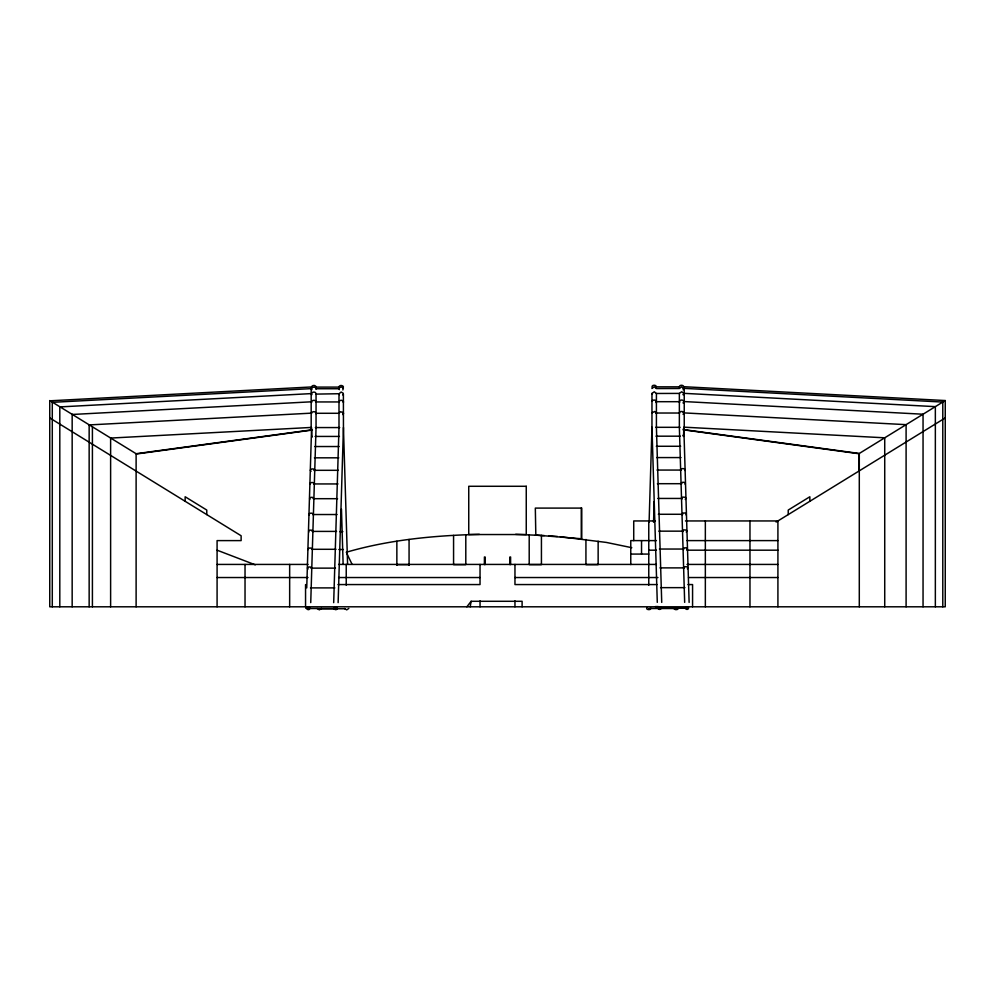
<?xml version="1.0" encoding="UTF-8"?>
<svg xmlns="http://www.w3.org/2000/svg" width="995" height="995" viewBox="0 0 995 995"><rect width="100%" height="100%" fill="white"/><g stroke="black" fill="none" stroke-linecap="round" stroke-linejoin="round"><path stroke-width="1.49" d="M306.734 587.908L311.597 427.626M310.738 602.622L316.049 427.514L316.049 393.659C315.776 390.911 310.34 391.993 311.92 394.617M333.686 602.647L338.996 427.626L338.996 393.784L341.161 392.03L343.35 393.323M338.126 602.622L343.449 427.514M649.101 522.114L651.961 427.489L651.961 393.411L652.235 394.356M653.553 522.251L654.175 501.617M683.814 427.614L683.553 436.482L682.943 435.325M315.987 387.478C316.509 384.655 310.975 384.791 311.684 387.602M315.987 389.132C316.559 385.985 310.204 386.756 311.92 389.654M315.987 394.107L338.996 393.721M343.387 394.207L343.449 427.738L347.578 563.954M315.987 402.316C316.485 399.542 311.012 399.679 311.684 402.428M343.387 402.465L343.35 401.458M311.597 413.335C311.746 410.947 316.385 411.159 315.987 413.646M338.996 413.335L340.588 411.719L343.113 412.614M343.387 413.845L343.35 412.801M311.957 437.141L311.92 436.32M314.271 484.279C314.607 481.841 309.47 481.903 309.98 484.354M313.823 499.017C314.209 496.405 308.276 496.928 309.768 499.428M470.212 606.801L471.12 601.291L522.101 601.291L522.101 606.801M313.35 514.85C313.599 512.549 308.624 512.587 309.047 514.912M312.84 531.716C313.139 529.278 307.356 529.713 308.773 532.076M312.293 549.588C312.455 547.461 307.666 547.461 307.99 549.638M651.961 388.485L654.25 386.794L656.414 388.56L679.374 388.498L681.65 386.794L683.814 388.61M679.635 387.652C677.968 383.859 686.164 385.003 683.13 388.1M683.814 388.56L683.13 389.791M651.961 393.51L654.25 391.781L656.414 393.535L656.414 427.365L661.725 602.398M684.672 602.361L679.361 427.253L679.361 393.411L681.65 391.781L683.752 393.187M683.814 393.535L683.13 394.804L683.727 393.97M652.061 401.346C652.67 398.92 657.608 400.139 656.091 402.577M683.814 401.756L683.49 402.726M656.327 413.51L654.822 411.47L652.061 412.738M683.814 413.087L683.13 414.417M683.727 413.696C684.597 410.873 678.976 410.574 679.423 413.398M317.144 608.542L319.358 609.86L321.447 608.418M344.544 608.542L346.745 609.86L348.847 608.418M685.02 470.486C685.567 467.973 680.356 467.899 680.717 470.399M673.963 608.156C673.652 610.233 679.087 610.122 678.055 608.02M342.84 394.978L343.387 394.107M343.387 413.646L342.84 414.592M684.237 427.427L683.005 429.765L858.884 453.72L858.884 471.108M314.482 471.021C316.012 467.662 308.089 468.645 310.987 471.394M656.091 387.751C657.931 384.505 650.606 384.306 652.235 387.652M683.727 402.179L683.13 403.062M685.194 484.453C686.724 481.878 680.729 481.319 681.14 484.03M311.522 568.717C312.828 565.956 305.316 566.74 308.027 568.991M686.127 514.975C687.719 512.313 680.903 512.201 682.271 514.925M466.866 606.801L471.12 601.291M687.172 549.675C688.689 547.188 682.048 547.113 683.316 549.638M342.84 388.261C345.489 385.376 338.3 384.07 339.084 387.602M342.84 389.965L343.35 388.249M685.281 499.465C688.13 496.853 680.319 495.933 681.786 499.117M686.264 532.089C689.062 529.651 681.376 528.793 682.781 531.778M687.383 568.742C690.095 566.491 682.582 565.707 683.888 568.456M945.25 400.55L684.237 386.732L684.237 429.678L859.294 453.471L945.25 400.55L945.25 606.801L49.75 606.801L49.75 400.55L136.116 453.72L311.174 429.939L311.174 386.98L50.16 400.798M776.125 522.052L945.25 417.925M647.16 607.684C644.772 609.562 651.091 610.669 650.867 608.293M346.235 552.262C389.406 539.688 434.541 535.484 479.341 534.34M136.526 453.981L312.405 430.014M52.623 402.316L311.174 388.635M60.061 406.905L311.174 393.61M72.361 414.467L311.174 401.818M89.314 424.915L311.174 413.161M110.681 438.061L311.174 427.452M656.414 386.844L679.374 386.844M316.037 387.105L338.996 387.105M316.037 388.746L338.996 388.746M656.414 393.473L679.361 393.411M656.414 401.694L679.374 401.694M316.037 401.943L338.996 401.943M656.414 413.024L679.374 413.024M316.037 413.286L338.996 413.286M655.717 427.315L680.07 427.315M315.34 427.564L339.693 427.564M655.979 436.183L680.344 436.183M315.067 436.432L339.432 436.432M656.29 446.27L680.642 446.27M314.768 446.531L339.121 446.531M656.638 457.576L680.99 457.576M314.42 457.824L338.773 457.824M657.011 470.063L681.364 470.063M314.047 470.312L338.399 470.312M657.421 483.694L681.774 483.694M313.636 483.943L337.989 483.943M657.869 498.445L682.222 498.445M313.189 498.694L337.541 498.694M658.354 514.278L682.707 514.278M312.704 514.527L337.056 514.527M655.394 520.945L633.728 520.945L633.728 540.608M685.468 520.945L777.916 520.945L777.916 606.801M658.864 531.156L683.217 531.156M312.194 531.405L336.546 531.405M339.805 531.641L342.852 531.641M535.322 535.061L581.764 538.792L581.764 508.097L535.322 508.097L535.82 535.061M656.401 540.608L630.768 540.608L630.768 564.563M686.998 540.608L777.916 540.608M659.411 549.041L683.764 549.041M311.646 549.29L335.999 549.29M338.822 549.526L343.387 549.526M648.765 550.185L656.401 550.185M686.998 550.185L777.916 550.185M630.768 554.078L648.765 554.078M217.084 564.426L308.002 564.426M338.599 564.426L656.401 564.426M686.998 564.426L777.916 564.426M396.856 564.65L409.069 564.65M453.571 564.65L465.797 564.65M529.203 564.65L541.429 564.65M585.931 564.65L598.144 564.65M659.983 567.884L684.336 567.884M311.074 568.133L335.427 568.133M217.084 577.535L308.002 577.535M338.599 577.535L480.038 577.535M514.962 577.535L657.931 577.535M688.528 577.535L777.916 577.535M337.977 584.562L480.038 584.562L480.038 564.426M657.048 584.562L514.962 584.562L514.962 564.426M687.943 584.562L692.57 584.562L692.57 606.801M660.58 587.647L684.933 587.647M310.477 587.896L334.83 587.896M655.394 606.564L658.292 606.564M659.685 608.268L687.085 608.268M308.326 608.53L335.725 608.53M648.703 608.505L674.573 608.505M320.838 608.766L345.19 608.766M515.659 534.34L544.302 535.571M684.237 388.373L942.787 402.067L942.787 606.801M684.237 393.348L935.35 406.644L935.35 606.801M684.237 401.57L923.049 414.219L923.049 606.801M684.237 412.913L906.097 424.654L906.097 606.801M684.237 427.191L884.729 437.812L884.729 606.801M548.631 535.82L557.374 536.442M560.359 536.74L606.316 542.424L631.8 547.698M217.084 550.185L255.305 564.837M343.449 402.03C343.35 399.455 338.474 399.853 339.084 402.428M49.75 417.925L241.126 535.758L241.126 540.608L217.084 540.608L217.084 606.801M683.204 412.117L683.752 412.863M683.553 401.06C682.657 399.045 678.366 400.189 679.635 402.465M343.113 412.415L343.449 413.422M339.32 394.617L338.996 393.784M343.35 388.299C342.578 385.948 337.815 387.229 339.32 389.654M346.882 553.593L352.019 564.215M683.814 427.365L689.125 602.398M651.961 427.253L657.285 602.361M341.459 509.067L343.126 564.09M311.634 429.342L311.858 436.73M859.294 453.471L859.294 606.801M809.855 501.281L809.855 496.754L788.227 510.062L788.227 514.602M749.969 520.945L749.969 606.801M705.343 520.945L705.343 606.801M648.765 520.945L648.765 585.234M641.539 540.608L641.539 554.078M598.144 541.243L598.144 564.24M585.931 539.464L585.931 564.215M581.267 508.097L581.267 538.792M541.429 535.409L541.429 564.277M529.203 534.713L529.203 564.202M514.962 600.868L514.962 606.801M510.597 564.588L510.597 556.989L509.888 556.989L509.875 564.588M485.125 564.588L485.125 556.989L484.416 556.989L484.403 564.588M480.038 600.868L480.038 606.801M465.797 534.713L465.797 564.202M453.571 535.409L453.571 564.264M409.069 539.464L409.069 565.334M396.856 541.243L396.856 565.347M346.235 564.426L346.235 585.234M305.552 584.562L305.552 606.801M289.657 564.426L289.657 606.801M245.031 564.426L245.031 606.801M206.773 514.602L206.773 510.062L185.145 496.754L185.145 501.281M136.116 453.72L136.116 606.801M110.619 438.024L110.619 606.801M92.411 426.805L92.411 606.801M89.152 424.803L89.152 606.801M72.162 414.355L72.162 606.801M59.799 406.744L59.799 606.801M52.287 402.117L52.287 606.801M306.161 608.256C309.756 612.746 312.131 604.873 306.161 608.256M333.561 608.256C337.156 612.746 339.531 604.873 333.561 608.256M657.558 607.982C660.755 612.51 663.777 604.649 657.558 607.982M684.946 607.982C688.154 612.51 691.177 604.649 684.946 607.982M526.255 486.281L468.744 486.281L468.744 534.539L526.255 534.539L526.255 486.281"/></g></svg>
